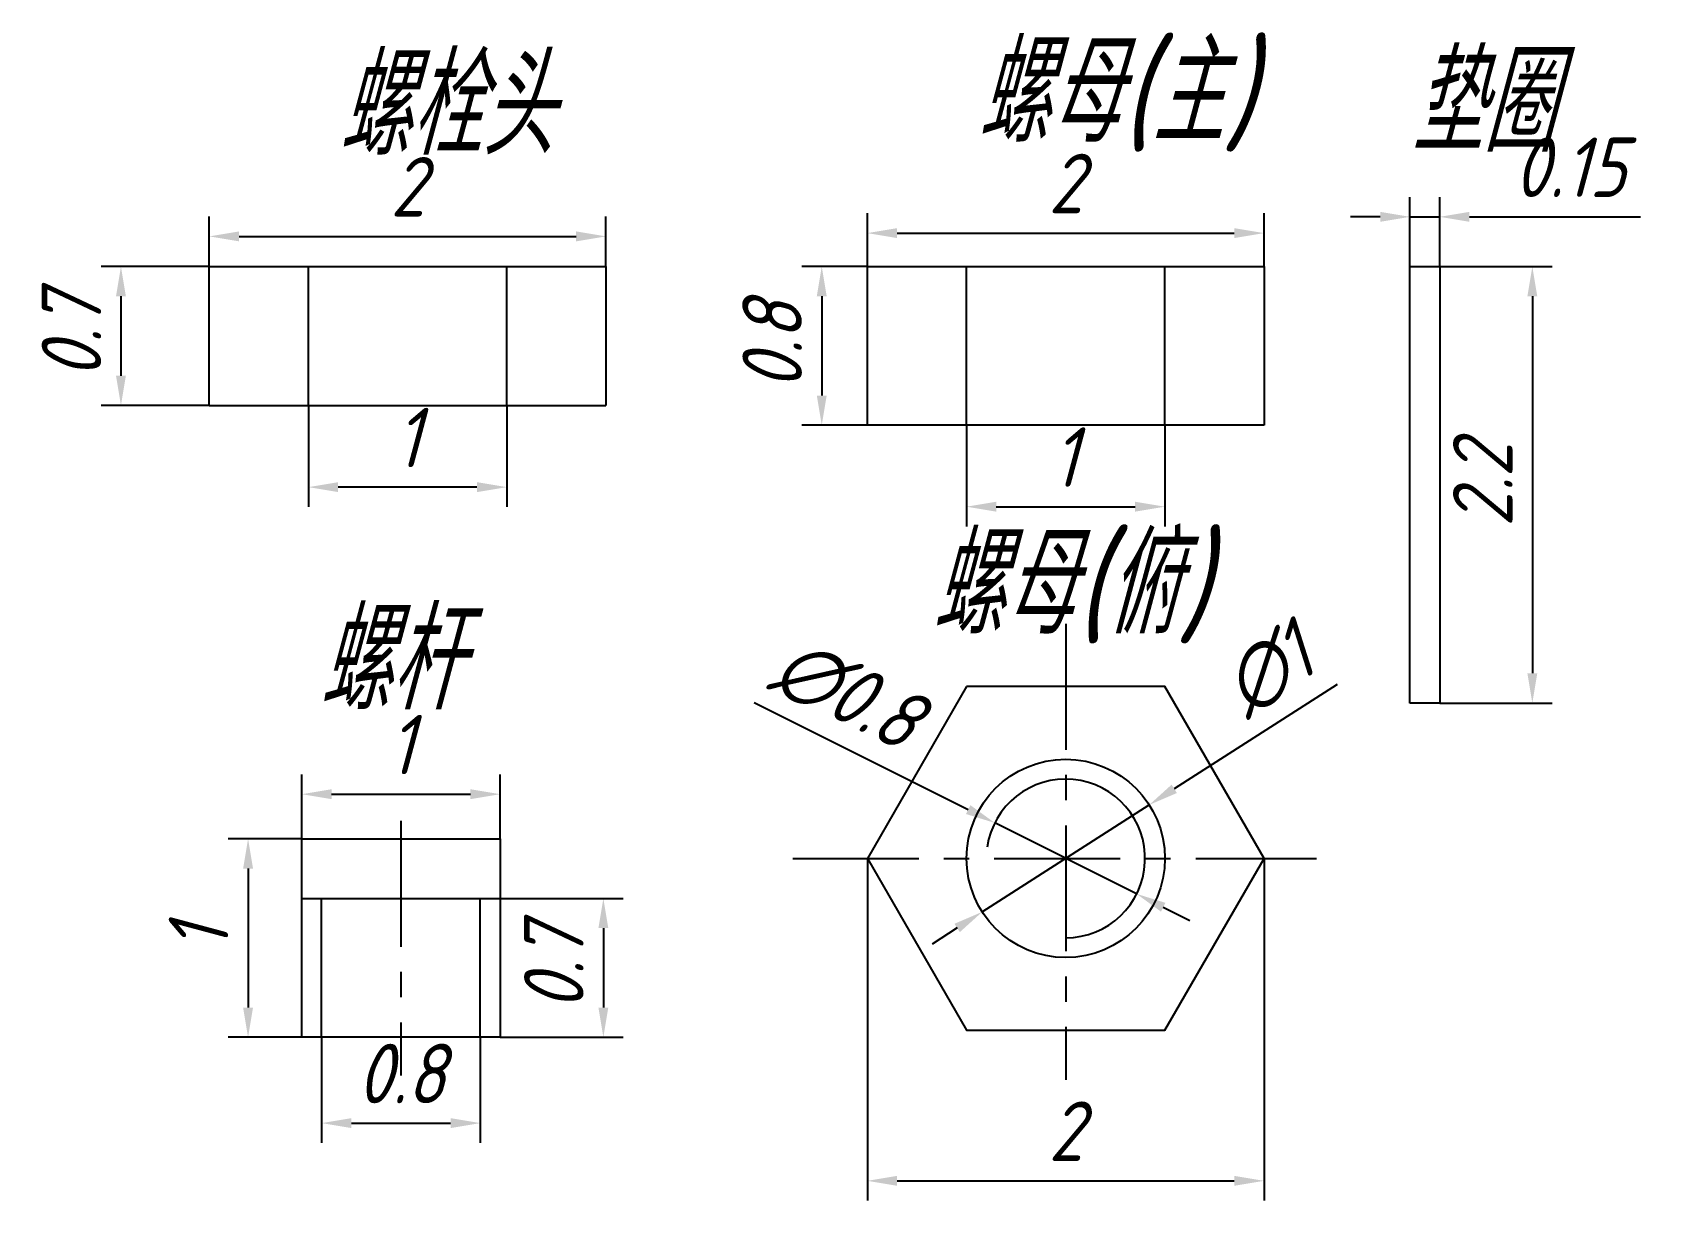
# Model space of a CAD drawing. Header units: millimetres. Extents: x 140.9 to 149.05, y 254.69 to 260.58.
import ezdxf

# ---------------------------------------------------------------- set-up
doc = ezdxf.new("R2010")
doc.units = ezdxf.units.MM
doc.linetypes.add('CENTERX2', pattern=[101.6, 63.5, -12.7, 12.7, -12.7])
for name, color, linetype in [('图层1', 7, 'Continuous'), ('图层2', 1, 'CENTERX2'), ('图层3', 5, 'Continuous')]:
    doc.layers.add(name, color=color, linetype=linetype)
doc.styles.get("Standard").update_dxf_attribs({"font": 'gbeitc.shx', "bigfont": 'gbcbig.shx'})
doc.dimstyles.new('ISO-25', dxfattribs={"dimtxt": 0.3, "dimasz": 0.15, "dimexe": 0.1, "dimexo": 0, "dimgap": 0.1, "dimtad": 1, "dimdsep": 46, "dimtxsty": 'Standard', "dimcen": 2.5, "dimadec": 0, "dimazin": 0, "dimtfac": 1, "dimtmove": 0, "dimatfit": 0, "dimfxl": 0, "dimarcsym": 0})

# ---------------------------------------------------------------- blocks, each defined once
blk = doc.blocks.new('*D1')
at = {"layer": 'Defpoints', "color": 0}
for p in [(141.7964, 259.4002), (141.351, 258.7002), (141.7964, 258.7002)]:
    blk.add_point(p, dxfattribs=at)
at = {"layer": '图层3', "color": 0, "lineweight": -2}
for p, q in [((141.7964, 259.4002), (141.251, 259.4002)), ((141.351, 259.2502), (141.351, 258.8502)), ((141.7964, 258.7002), (141.251, 258.7002))]:
    blk.add_line(p, q, dxfattribs=at)
at = {"layer": '图层3', "color": 0}
for points in [[(141.326, 259.2502), (141.376, 259.2502), (141.351, 259.4002)], [(141.326, 258.8502), (141.376, 258.8502), (141.351, 258.7002)]]:
    blk.add_solid(points, dxfattribs=at)
at = {"layer": '图层3', "color": 0, "insert": (141.101, 259.0502), "char_height": 0.3, "attachment_point": 5, "rotation": 90}
blk.add_mtext('0.7', dxfattribs=at)
blk = doc.blocks.new('*D2')
at = {"layer": 'Defpoints', "color": 0}
for p in [(143.7964, 259.5523), (141.7964, 259.4002), (143.7964, 259.4002)]:
    blk.add_point(p, dxfattribs=at)
at = {"layer": '图层3', "color": 0, "lineweight": -2}
for p, q in [((141.7964, 259.4002), (141.7964, 259.6523)), ((143.7964, 259.4002), (143.7964, 259.6523)), ((141.9464, 259.5523), (143.6464, 259.5523))]:
    blk.add_line(p, q, dxfattribs=at)
at = {"layer": '图层3', "color": 0}
for points in [[(141.9464, 259.5773), (141.9464, 259.5273), (141.7964, 259.5523)], [(143.6464, 259.5773), (143.6464, 259.5273), (143.7964, 259.5523)]]:
    blk.add_solid(points, dxfattribs=at)
at = {"layer": '图层3', "color": 0, "insert": (142.7964, 259.8023), "char_height": 0.3, "attachment_point": 5}
blk.add_mtext('2', dxfattribs=at)
blk = doc.blocks.new('*D3')
at = {"layer": 'Defpoints', "color": 0}
for p in [(142.2964, 258.7002), (143.2964, 258.7002), (142.2964, 258.2883)]:
    blk.add_point(p, dxfattribs=at)
at = {"layer": '图层3', "color": 0, "lineweight": -2}
for p, q in [((142.2964, 258.7002), (142.2964, 258.1883)), ((143.2964, 258.7002), (143.2964, 258.1883)), ((143.1464, 258.2883), (142.4464, 258.2883))]:
    blk.add_line(p, q, dxfattribs=at)
at = {"layer": '图层3', "color": 0}
for points in [[(142.4464, 258.3133), (142.4464, 258.2633), (142.2964, 258.2883)], [(143.1464, 258.3133), (143.1464, 258.2633), (143.2964, 258.2883)]]:
    blk.add_solid(points, dxfattribs=at)
at = {"layer": '图层3', "color": 0, "insert": (142.7964, 258.5383), "char_height": 0.3, "attachment_point": 5}
blk.add_mtext('1', dxfattribs=at)
blk = doc.blocks.new('*D4')
at = {"layer": 'Defpoints', "color": 0}
for p in [(143.2632, 256.7406), (142.2632, 256.5152), (143.2632, 256.5152)]:
    blk.add_point(p, dxfattribs=at)
at = {"layer": '图层3', "color": 0, "lineweight": -2}
for p, q in [((142.2632, 256.5152), (142.2632, 256.8406)), ((143.2632, 256.5152), (143.2632, 256.8406)), ((142.4132, 256.7406), (143.1132, 256.7406))]:
    blk.add_line(p, q, dxfattribs=at)
at = {"layer": '图层3', "color": 0}
for points in [[(142.4132, 256.7656), (142.4132, 256.7156), (142.2632, 256.7406)], [(143.1132, 256.7656), (143.1132, 256.7156), (143.2632, 256.7406)]]:
    blk.add_solid(points, dxfattribs=at)
at = {"layer": '图层3', "color": 0, "insert": (142.7632, 256.9906), "char_height": 0.3, "attachment_point": 5}
blk.add_mtext('1', dxfattribs=at)
blk = doc.blocks.new('*D5')
at = {"layer": 'Defpoints', "color": 0}
for p in [(142.2632, 256.5152), (141.9921, 255.5152), (142.2632, 255.5152)]:
    blk.add_point(p, dxfattribs=at)
at = {"layer": '图层3', "color": 0, "lineweight": -2}
for p, q in [((142.2632, 256.5152), (141.8921, 256.5152)), ((141.9921, 256.3652), (141.9921, 255.6652)), ((142.2632, 255.5152), (141.8921, 255.5152))]:
    blk.add_line(p, q, dxfattribs=at)
at = {"layer": '图层3', "color": 0}
for points in [[(141.9671, 256.3652), (142.0171, 256.3652), (141.9921, 256.5152)], [(141.9671, 255.6652), (142.0171, 255.6652), (141.9921, 255.5152)]]:
    blk.add_solid(points, dxfattribs=at)
at = {"layer": '图层3', "color": 0, "insert": (141.7421, 256.0152), "char_height": 0.3, "attachment_point": 5, "rotation": 90}
blk.add_mtext('1', dxfattribs=at)
blk = doc.blocks.new('*D6')
at = {"layer": 'Defpoints', "color": 0}
for p in [(142.3632, 255.5152), (143.1632, 255.5152), (143.1632, 255.0825)]:
    blk.add_point(p, dxfattribs=at)
at = {"layer": '图层3', "color": 0, "lineweight": -2}
for p, q in [((142.3632, 255.5152), (142.3632, 254.9825)), ((143.1632, 255.5152), (143.1632, 254.9825)), ((142.5132, 255.0825), (143.0132, 255.0825))]:
    blk.add_line(p, q, dxfattribs=at)
at = {"layer": '图层3', "color": 0}
for points in [[(142.5132, 255.1075), (142.5132, 255.0575), (142.3632, 255.0825)], [(143.0132, 255.1075), (143.0132, 255.0575), (143.1632, 255.0825)]]:
    blk.add_solid(points, dxfattribs=at)
at = {"layer": '图层3', "color": 0, "insert": (142.7632, 255.3325), "char_height": 0.3, "attachment_point": 5}
blk.add_mtext('0.8', dxfattribs=at)
blk = doc.blocks.new('*D7')
at = {"layer": 'Defpoints', "color": 0}
for p in [(143.2632, 256.2152), (143.2632, 255.5152), (143.7837, 255.5152)]:
    blk.add_point(p, dxfattribs=at)
at = {"layer": '图层3', "color": 0, "lineweight": -2}
for p, q in [((143.2632, 256.2152), (143.8837, 256.2152)), ((143.7837, 256.0652), (143.7837, 255.6652)), ((143.2632, 255.5152), (143.8837, 255.5152))]:
    blk.add_line(p, q, dxfattribs=at)
at = {"layer": '图层3', "color": 0}
for points in [[(143.7587, 256.0652), (143.8087, 256.0652), (143.7837, 256.2152)], [(143.7587, 255.6652), (143.8087, 255.6652), (143.7837, 255.5152)]]:
    blk.add_solid(points, dxfattribs=at)
at = {"layer": '图层3', "color": 0, "insert": (143.5337, 255.8652), "char_height": 0.3, "attachment_point": 5, "rotation": 90}
blk.add_mtext('0.7', dxfattribs=at)
blk = doc.blocks.new('*D8')
at = {"layer": 'Defpoints', "color": 0}
for p in [(147.1152, 259.5688), (145.1152, 259.4002), (147.1152, 259.4002)]:
    blk.add_point(p, dxfattribs=at)
at = {"layer": '图层3', "color": 0, "lineweight": -2}
for p, q in [((145.1152, 259.4002), (145.1152, 259.6688)), ((147.1152, 259.4002), (147.1152, 259.6688)), ((145.2652, 259.5688), (146.9652, 259.5688))]:
    blk.add_line(p, q, dxfattribs=at)
at = {"layer": '图层3', "color": 0}
for points in [[(145.2652, 259.5938), (145.2652, 259.5438), (145.1152, 259.5688)], [(146.9652, 259.5938), (146.9652, 259.5438), (147.1152, 259.5688)]]:
    blk.add_solid(points, dxfattribs=at)
at = {"layer": '图层3', "color": 0, "insert": (146.1152, 259.8188), "char_height": 0.3, "attachment_point": 5}
blk.add_mtext('2', dxfattribs=at)
blk = doc.blocks.new('*D9')
at = {"layer": 'Defpoints', "color": 0}
for p in [(145.1152, 259.4002), (144.885, 258.6002), (145.1152, 258.6002)]:
    blk.add_point(p, dxfattribs=at)
at = {"layer": '图层3', "color": 0, "lineweight": -2}
for p, q in [((145.1152, 259.4002), (144.785, 259.4002)), ((144.885, 259.2502), (144.885, 258.7502)), ((145.1152, 258.6002), (144.785, 258.6002))]:
    blk.add_line(p, q, dxfattribs=at)
at = {"layer": '图层3', "color": 0}
for points in [[(144.86, 259.2502), (144.91, 259.2502), (144.885, 259.4002)], [(144.86, 258.7502), (144.91, 258.7502), (144.885, 258.6002)]]:
    blk.add_solid(points, dxfattribs=at)
at = {"layer": '图层3', "color": 0, "insert": (144.635, 259.0002), "char_height": 0.3, "attachment_point": 5, "rotation": 90}
blk.add_mtext('0.8', dxfattribs=at)
blk = doc.blocks.new('*D10')
at = {"layer": 'Defpoints', "color": 0}
for p in [(145.6152, 258.6002), (146.6152, 258.6002), (146.6152, 258.1898)]:
    blk.add_point(p, dxfattribs=at)
at = {"layer": '图层3', "color": 0, "lineweight": -2}
for p, q in [((145.6152, 258.6002), (145.6152, 258.0898)), ((146.6152, 258.6002), (146.6152, 258.0898)), ((145.7652, 258.1898), (146.4652, 258.1898))]:
    blk.add_line(p, q, dxfattribs=at)
at = {"layer": '图层3', "color": 0}
for points in [[(145.7652, 258.2148), (145.7652, 258.1648), (145.6152, 258.1898)], [(146.4652, 258.2148), (146.4652, 258.1648), (146.6152, 258.1898)]]:
    blk.add_solid(points, dxfattribs=at)
at = {"layer": '图层3', "color": 0, "insert": (146.1096, 258.4398), "char_height": 0.3, "attachment_point": 5}
blk.add_mtext('1', dxfattribs=at)
blk = doc.blocks.new('*D11')
at = {"layer": 'Defpoints', "color": 0}
for p in [(148.0011, 259.4002), (148.0011, 257.2002), (148.4683, 257.2002)]:
    blk.add_point(p, dxfattribs=at)
at = {"layer": '图层3', "color": 0, "lineweight": -2}
for p, q in [((148.0011, 259.4002), (148.5683, 259.4002)), ((148.4683, 259.2502), (148.4683, 257.3502)), ((148.0011, 257.2002), (148.5683, 257.2002))]:
    blk.add_line(p, q, dxfattribs=at)
at = {"layer": '图层3', "color": 0}
for points in [[(148.4433, 259.2502), (148.4933, 259.2502), (148.4683, 259.4002)], [(148.4433, 257.3502), (148.4933, 257.3502), (148.4683, 257.2002)]]:
    blk.add_solid(points, dxfattribs=at)
at = {"layer": '图层3', "color": 0, "insert": (148.2183, 258.3002), "char_height": 0.3, "attachment_point": 5, "rotation": 90}
blk.add_mtext('2.2', dxfattribs=at)
blk = doc.blocks.new('*D12')
at = {"layer": 'Defpoints', "color": 0}
for p in [(148.0011, 259.6508), (147.8511, 259.4002), (148.0011, 259.4002)]:
    blk.add_point(p, dxfattribs=at)
at = {"layer": '图层3', "color": 0, "lineweight": -2}
for p, q in [((147.8511, 259.4002), (147.8511, 259.7508)), ((148.0011, 259.4002), (148.0011, 259.7508)), ((147.7011, 259.6508), (147.5511, 259.6508)), ((147.8511, 259.6508), (148.0011, 259.6508)), ((148.1511, 259.6508), (149.0136, 259.6508))]:
    blk.add_line(p, q, dxfattribs=at)
at = {"layer": '图层3', "color": 0}
for points in [[(147.7011, 259.6758), (147.7011, 259.6258), (147.8511, 259.6508)], [(148.1511, 259.6758), (148.1511, 259.6258), (148.0011, 259.6508)]]:
    blk.add_solid(points, dxfattribs=at)
at = {"layer": '图层3', "color": 0, "insert": (148.6573, 259.9008), "char_height": 0.3, "attachment_point": 5}
blk.add_mtext('0.15', dxfattribs=at)
blk = doc.blocks.new('*D13')
at = {"layer": 'Defpoints', "color": 0}
for p in [(145.1152, 256.4168), (147.1152, 256.4168), (147.1152, 254.7916)]:
    blk.add_point(p, dxfattribs=at)
at = {"layer": '图层3', "color": 0, "lineweight": -2}
for p, q in [((145.1152, 256.4168), (145.1152, 254.6916)), ((147.1152, 256.4168), (147.1152, 254.6916)), ((145.2652, 254.7916), (146.9652, 254.7916))]:
    blk.add_line(p, q, dxfattribs=at)
at = {"layer": '图层3', "color": 0}
for points in [[(145.2652, 254.8166), (145.2652, 254.7666), (145.1152, 254.7916)], [(146.9652, 254.8166), (146.9652, 254.7666), (147.1152, 254.7916)]]:
    blk.add_solid(points, dxfattribs=at)
at = {"layer": '图层3', "color": 0, "insert": (146.1152, 255.0416), "char_height": 0.3, "attachment_point": 5}
blk.add_mtext('2', dxfattribs=at)
blk = doc.blocks.new('*D14')
at = {"layer": 'Defpoints', "color": 0}
for p in [(145.7575, 256.5958), (146.4729, 256.2378)]:
    blk.add_point(p, dxfattribs=at)
at = {"layer": '图层3', "color": 0, "lineweight": -2}
for p, q in [((144.5438, 257.2032), (145.6233, 256.663)), ((146.4729, 256.2378), (145.7575, 256.5958)), ((146.607, 256.1707), (146.7411, 256.1035))]:
    blk.add_line(p, q, dxfattribs=at)
at = {"layer": '图层3', "color": 0}
for points in [[(145.6345, 256.6853), (145.6121, 256.6406), (145.7575, 256.5958)], [(146.6182, 256.193), (146.5958, 256.1483), (146.4729, 256.2378)]]:
    blk.add_solid(points, dxfattribs=at)
at = {"layer": '图层3', "color": 0, "insert": (145.0134, 257.2478), "char_height": 0.3, "attachment_point": 5, "rotation": 333.41376}
blk.add_mtext('∅0.8', dxfattribs=at)
blk = doc.blocks.new('*D15')
at = {"layer": 'Defpoints', "color": 0}
for p in [(146.5362, 256.6865), (145.6941, 256.1471)]:
    blk.add_point(p, dxfattribs=at)
at = {"layer": '图层3', "color": 0, "lineweight": -2}
for p, q in [((147.4842, 257.2938), (146.6625, 256.7674)), ((145.6941, 256.1471), (146.5362, 256.6865)), ((145.5678, 256.0662), (145.4415, 255.9853))]:
    blk.add_line(p, q, dxfattribs=at)
at = {"layer": '图层3', "color": 0}
for points in [[(146.649, 256.7885), (146.676, 256.7464), (146.5362, 256.6865)], [(145.5543, 256.0873), (145.5813, 256.0452), (145.6941, 256.1471)]]:
    blk.add_solid(points, dxfattribs=at)
at = {"layer": '图层3', "color": 0, "insert": (147.1336, 257.3661), "char_height": 0.3, "attachment_point": 5, "rotation": 32.642}
blk.add_mtext('∅1', dxfattribs=at)

msp = doc.modelspace()

# ---------------------------------------------------------------- linework, layer by layer
at = {"layer": '图层1'}
for p, q in [((141.7964, 258.7002), (141.7964, 259.4002)), ((141.7964, 259.4002), (143.7964, 259.4002)), ((142.2964, 258.7002), (142.2964, 259.4002)), ((143.2964, 258.7002), (143.2964, 259.4002)), ((143.7964, 259.4002), (143.7964, 258.7002)), ((145.1152, 259.4002), (147.1152, 259.4002)), ((145.1152, 258.6002), (145.1152, 259.4002)), ((145.6152, 258.6002), (145.6152, 259.4002)), ((146.6152, 258.6002), (146.6152, 259.4002)), ((147.1152, 259.4002), (147.1152, 258.6002)), ((147.8511, 259.4002), (148.0011, 259.4002)), ((147.8511, 257.2002), (147.8511, 259.4002)), ((148.0011, 259.4002), (148.0011, 257.2002)), ((141.7964, 258.7002), (143.7964, 258.7002)), ((145.6152, 258.6002), (145.1152, 258.6002)), ((146.6152, 258.6002), (145.6152, 258.6002)), ((147.1152, 258.6002), (146.6152, 258.6002)), ((148.0011, 257.2002), (147.8511, 257.2002)), ((142.2632, 256.5152), (143.2632, 256.5152)), ((142.2632, 255.5152), (142.2632, 256.5152)), ((143.2632, 256.5152), (143.2632, 255.5152)), ((142.2632, 256.2152), (143.2632, 256.2152)), ((143.2632, 255.5152), (142.2632, 255.5152))]:
    msp.add_line(p, q, dxfattribs=at)
msp.add_lwpolyline([(145.6152, 257.2828), (145.1152, 256.4168), (145.6152, 255.5508), (146.6152, 255.5508), (147.1152, 256.4168), (146.6152, 257.2828)], close=True, dxfattribs=at)
msp.add_circle((146.1152, 256.4168), 0.5, dxfattribs=at)
at = {"layer": '图层2', "ltscale": 0.01}
for p, q in [((146.1152, 257.5994), (146.1152, 255.3005)), ((142.7632, 256.6063), (142.7632, 255.3223)), ((144.7392, 256.4168), (147.3791, 256.4168))]:
    msp.add_line(p, q, dxfattribs=at)
at = {"layer": '图层3'}
for p, q in [((142.3632, 255.5152), (142.3632, 256.2152)), ((143.1632, 255.5152), (143.1632, 256.2152))]:
    msp.add_line(p, q, dxfattribs=at)
msp.add_arc((146.1152, 256.4168), 0.4, 270, 171.88823, dxfattribs=at)

# ---------------------------------------------------------------- texts
at = {"layer": '图层3', "color": 1}
for s, p in [('螺母(主)', (145.6658, 260.0286)), ('螺栓头', (142.4441, 259.9629)), ('垫圈', (147.852, 259.9793)), ('螺母(俯)', (145.4357, 257.5495)), ('螺杆', (142.3455, 257.1674))]:
    msp.add_text(s, height=0.5, dxfattribs=at).set_placement(p)

# ---------------------------------------------------------------- dimensions: what is measured, and where the dimension line sits
at = {"layer": '图层3'}
for base, p1, p2, picture, middle in [((148.0011, 259.6508), (147.8511, 259.4002), (148.0011, 259.4002), '*D12', (148.6573, 259.9008)), ((147.1152, 259.5688), (145.1152, 259.4002), (147.1152, 259.4002), '*D8', (146.1152, 259.8188)), ((143.7964, 259.5523), (141.7964, 259.4002), (143.7964, 259.4002), '*D2', (142.7964, 259.8023)), ((142.2964, 258.2883), (143.2964, 258.7002), (142.2964, 258.7002), '*D3', (142.7964, 258.5383)), ((143.2632, 256.7406), (142.2632, 256.5152), (143.2632, 256.5152), '*D4', (142.7632, 256.9906)), ((147.1152, 254.7916), (145.1152, 256.4168), (147.1152, 256.4168), '*D13', (146.1152, 255.0416)), ((143.1632, 255.0825), (142.3632, 255.5152), (143.1632, 255.5152), '*D6', (142.7632, 255.3325))]:
    dim = msp.add_linear_dim(base=base, p1=p1, p2=p2, dimstyle='ISO-25', dxfattribs=at)
    dim.commit()
    dim.dimension.update_dxf_attribs({"geometry": picture, "text_midpoint": middle})
for base, p1, p2, picture, middle in [((141.351, 258.7002), (141.7964, 259.4002), (141.7964, 258.7002), '*D1', (141.101, 259.0502)), ((144.885, 258.6002), (145.1152, 259.4002), (145.1152, 258.6002), '*D9', (144.635, 259.0002)), ((148.4683, 257.2002), (148.0011, 259.4002), (148.0011, 257.2002), '*D11', (148.2183, 258.3002)), ((141.9921, 255.5152), (142.2632, 256.5152), (142.2632, 255.5152), '*D5', (141.7421, 256.0152)), ((143.7837, 255.5152), (143.2632, 256.2152), (143.2632, 255.5152), '*D7', (143.5337, 255.8652))]:
    dim = msp.add_linear_dim(base=base, p1=p1, p2=p2, angle=90, dimstyle='ISO-25', dxfattribs=at)
    dim.commit()
    dim.dimension.update_dxf_attribs({"geometry": picture, "text_midpoint": middle})
dim = msp.add_linear_dim(base=(146.6152, 258.1898), p1=(145.6152, 258.6002), p2=(146.6152, 258.6002), dimstyle='ISO-25', dxfattribs=at)
dim.commit()
dim.dimension.update_dxf_attribs({"geometry": '*D10', "text_midpoint": (146.1096, 258.1898), "dimtype": 160})
for p1, p2, picture, middle in [((145.6941, 256.1471), (146.5362, 256.6865), '*D15', (147.2684, 257.1555)), ((146.4729, 256.2378), (145.7575, 256.5958), '*D14', (144.9015, 257.0242))]:
    dim = msp.add_diameter_dim_2p(p1=p1, p2=p2, dimstyle='ISO-25', override={"dimatfit": 3}, dxfattribs=at)
    dim.commit()
    dim.dimension.update_dxf_attribs({"geometry": picture, "text_midpoint": middle, "dimtype": 163})

doc.saveas('drawing.dxf')
